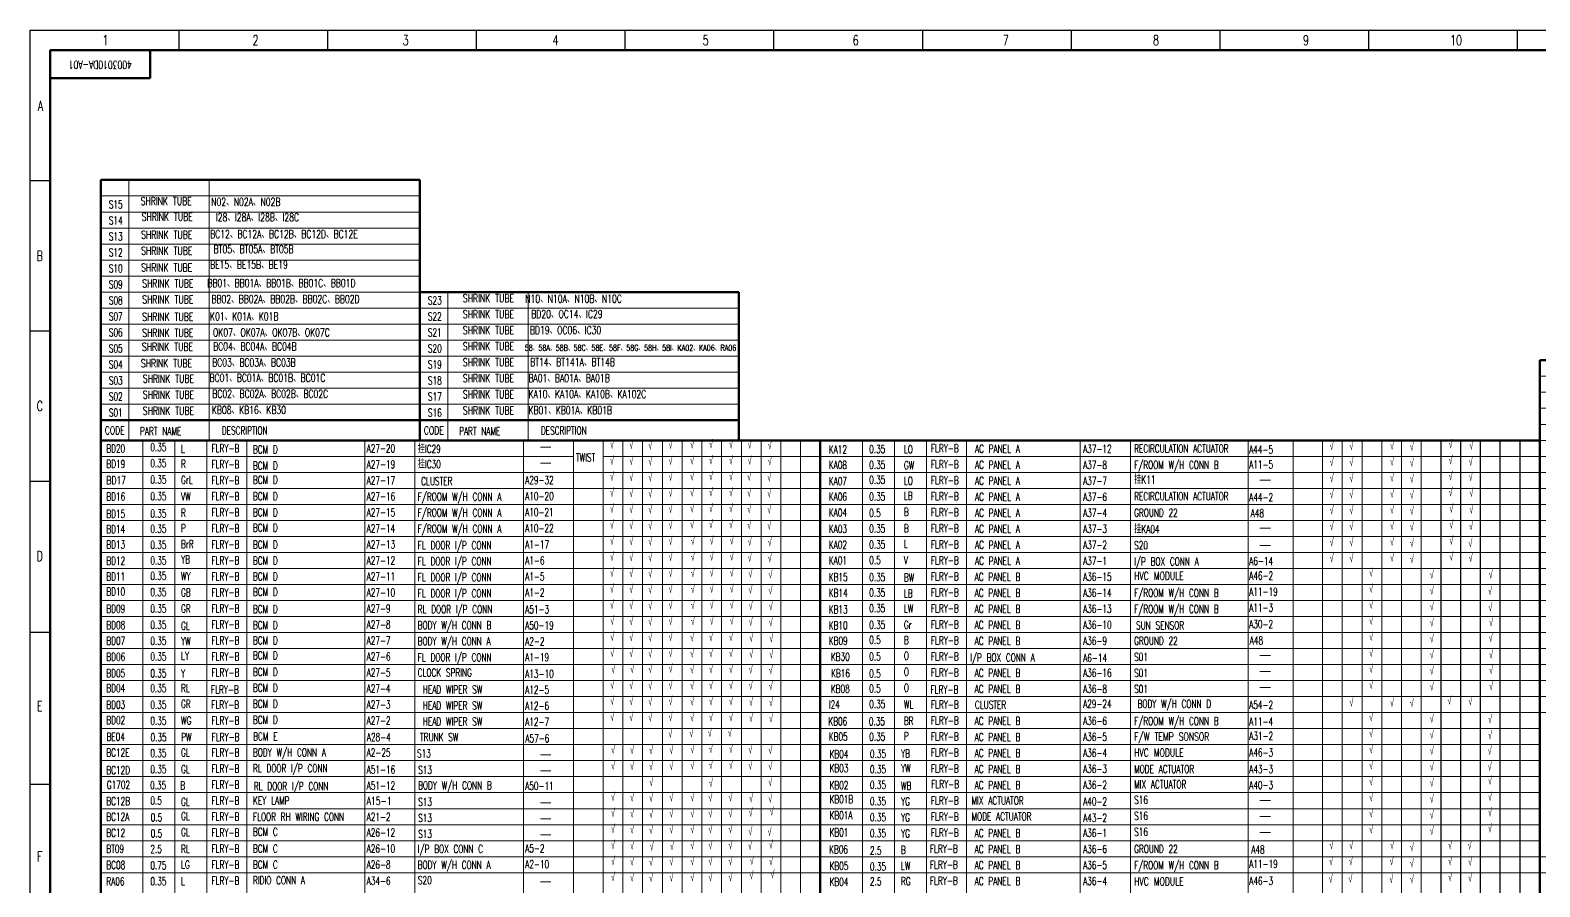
# Model space of a CAD drawing. Header units: millimetres. Extents: x 1376 to 3754, y -1445 to -604.
# Drawn here: x 1376 to 2130, y -1032 to -604 of the extents above; entities that cross this region are included whole.
import ezdxf
from ezdxf.enums import TextEntityAlignment as Align

# ---------------------------------------------------------------- set-up
doc = ezdxf.new("R2010")
doc.units = ezdxf.units.MM
doc.layers.add('0Filament', color=7, linetype='Continuous', lineweight=20)
doc.layers.add('2FRAME', color=2, linetype='Continuous', lineweight=70)
doc.layers.add('2FRAM', color=2, linetype='Continuous')
doc.styles.add('HZ', font='TXT', dxfattribs={"width": 0.7, "height": 4, "bigfont": 'HZTXT'})

msp = doc.modelspace()

# ---------------------------------------------------------------- linework, layer by layer
for p, q in [((1375.71, -1445.28), (1375.71, -604.28)), ((1375.71, -604.28), (2564.71, -604.28)), ((1450.02, -604.28), (1450.02, -614.28)), ((1524.33, -604.28), (1524.33, -614.28)), ((1598.64, -604.28), (1598.64, -614.28)), ((1672.96, -604.28), (1672.96, -614.28)), ((1747.27, -604.28), (1747.27, -614.28)), ((1821.58, -604.28), (1821.58, -614.28)), ((1895.89, -604.28), (1895.89, -614.28)), ((1970.21, -604.28), (1970.21, -614.28)), ((2044.52, -604.28), (2044.52, -614.28)), ((2118.83, -604.28), (2118.83, -614.28)), ((1385.73, -679.51), (1375.74, -679.51)), ((1385.7, -754.65), (1375.8, -754.65)), ((1385.7, -829.68), (1375.8, -829.68)), ((1385.7, -905.2), (1375.8, -905.2)), ((1385.7, -981.04), (1375.8, -981.04))]:
    msp.add_line(p, q)
at = {"layer": '0Filament'}
for p, q in [((1424.94, -679.1), (1424.94, -809.17)), ((1465.1, -679.1), (1465.1, -809.17)), ((1411.03, -687.1), (1570.49, -687.1)), ((1411.03, -695.1), (1570.49, -695.1)), ((1411.03, -703.1), (1570.49, -703.1)), ((1411.03, -711.1), (1570.49, -711.1)), ((1411.03, -719.1), (1570.49, -719.1)), ((1411.03, -727.1), (1570.49, -727.1)), ((1411.03, -735.1), (1570.49, -735.1)), ((1584.4, -735.1), (1584.4, -809.17)), ((1624.57, -735.1), (1624.57, -809.17)), ((1411.03, -743.1), (1570.49, -743.1)), ((1570.49, -743.1), (1729.95, -743.1)), ((1411.03, -751.1), (1570.49, -751.1)), ((1570.49, -751.1), (1729.95, -751.1)), ((1411.03, -759.1), (1570.49, -759.1)), ((1570.49, -759.1), (1729.95, -759.1)), ((1411.03, -767.1), (1570.49, -767.1)), ((1570.49, -767.1), (1729.95, -767.1)), ((1411.03, -775.1), (1570.49, -775.1)), ((1570.49, -775.1), (1729.95, -775.1)), ((1411.03, -783.1), (1570.49, -783.1)), ((1570.49, -783.1), (1729.95, -783.1)), ((2489.75, -777.17), (2130.18, -777.17)), ((1411.03, -791.1), (1570.49, -791.1)), ((1570.49, -791.1), (1729.95, -791.1)), ((2489.75, -785.17), (2130.18, -785.17)), ((2489.75, -793.17), (2130.18, -793.17)), ((2489.75, -801.17), (2130.18, -801.17)), ((1432.03, -809.17), (1432.03, -1435.17)), ((1448.03, -809.17), (1448.03, -1435.17)), ((1464.03, -1435.17), (1464.03, -809.17)), ((1484.01, -1435.17), (1484.01, -809.17)), ((1543, -1435.18), (1543, -809.17)), ((1568, -1435.18), (1568, -809.17)), ((1622.28, -1435.17), (1622.28, -809.17)), ((1630.74, -812.63), (1635.98, -812.63)), ((1647.28, -1435.17), (1647.28, -809.17)), ((1662.03, -1435.17), (1662.03, -809.17)), ((1671.9, -1435.17), (1671.9, -809.17)), ((1681.77, -1435.17), (1681.77, -809.17)), ((1691.64, -1435.17), (1691.64, -809.17)), ((1701.51, -1435.17), (1701.51, -809.17)), ((1711.38, -1435.17), (1711.38, -809.17)), ((1721.25, -1435.17), (1721.25, -809.17)), ((1731.12, -1435.17), (1731.12, -809.17)), ((1740.99, -1435.17), (1740.99, -809.17)), ((1750.86, -1435.17), (1750.86, -809.17)), ((1760.73, -1435.17), (1760.73, -809.17)), ((1791.6, -809.17), (1791.6, -1435.17)), ((1807.6, -809.17), (1807.6, -1435.17)), ((1823.6, -1435.17), (1823.6, -809.17)), ((1843.59, -1435.17), (1843.59, -809.17)), ((1900.54, -1435.18), (1900.54, -809.18)), ((1925.54, -1435.18), (1925.54, -809.18)), ((1984.38, -1435.18), (1984.38, -809.18)), ((2006.94, -1435.18), (2006.94, -809.18)), ((2021.6, -1435.17), (2021.6, -809.17)), ((2031.48, -1435.17), (2031.48, -809.17)), ((2041.35, -1435.17), (2041.35, -809.17)), ((2051.22, -1435.17), (2051.22, -809.17)), ((2061.09, -1435.17), (2061.09, -809.17)), ((2070.96, -1435.17), (2070.96, -809.17)), ((2100.57, -1435.17), (2100.57, -809.17)), ((2110.44, -1435.17), (2110.44, -809.17)), ((2120.31, -1435.17), (2120.31, -809.17)), ((2489.75, -809.17), (2130.18, -809.17)), ((1647.28, -817.17), (1411.03, -817.17)), ((1630.74, -820.63), (1635.98, -820.63)), ((1770.6, -817.17), (1662.03, -817.17)), ((2130.18, -817.17), (1770.6, -817.17)), ((2489.75, -817.17), (2130.18, -817.17)), ((1770.6, -825.17), (1411.03, -825.17)), ((2130.18, -825.17), (1770.6, -825.17)), ((1990.31, -829.07), (1995.56, -829.07)), ((2489.75, -825.17), (2130.18, -825.17)), ((1770.6, -833.17), (1411.03, -833.17)), ((2130.18, -833.17), (1770.6, -833.17)), ((2489.75, -833.17), (2130.18, -833.17)), ((1770.6, -841.17), (1411.03, -841.17)), ((2130.18, -841.17), (1770.6, -841.17)), ((2489.75, -841.17), (2130.18, -841.17)), ((1770.6, -849.17), (1411.03, -849.17)), ((2130.18, -849.17), (1770.6, -849.17)), ((2366.32, -849.17), (2130.18, -849.17)), ((1770.6, -857.17), (1411.03, -857.17)), ((2130.18, -857.17), (1770.6, -857.17)), ((1990.31, -853.07), (1995.56, -853.07)), ((2489.75, -857.17), (2130.18, -857.17)), ((1770.6, -865.17), (1411.03, -865.17)), ((2130.18, -865.17), (1770.6, -865.17)), ((1990.31, -861.68), (1995.56, -861.68)), ((2489.75, -865.17), (2130.18, -865.17)), ((1770.6, -873.17), (1411.03, -873.17)), ((2130.18, -873.17), (1770.6, -873.17)), ((2489.75, -873.17), (2130.18, -873.17)), ((1770.6, -881.17), (1411.03, -881.17)), ((2130.18, -881.17), (1770.6, -881.17)), ((2489.75, -881.17), (2130.18, -881.17)), ((1770.6, -889.17), (1411.03, -889.17)), ((2130.18, -889.17), (1770.6, -889.17)), ((2366.32, -889.17), (2130.18, -889.17)), ((1770.6, -897.17), (1411.03, -897.17)), ((2130.18, -897.17), (1770.6, -897.17)), ((2489.75, -897.17), (2130.18, -897.17)), ((1770.6, -905.17), (1411.03, -905.17)), ((2130.18, -905.17), (1770.6, -905.17)), ((2366.32, -905.17), (2130.18, -905.17)), ((1770.6, -913.17), (1411.03, -913.17)), ((2130.18, -913.17), (1770.6, -913.17)), ((1990.32, -916.63), (1995.56, -916.63)), ((2130.18, -913.17), (2489.75, -913.17)), ((1770.6, -921.17), (1411.03, -921.17)), ((2130.18, -921.17), (1770.6, -921.17)), ((1990.32, -924.63), (1995.56, -924.63)), ((2130.18, -921.17), (2366.32, -921.17)), ((1770.6, -929.17), (1411.03, -929.17)), ((2130.18, -929.17), (1770.6, -929.17)), ((1990.32, -932.63), (1995.56, -932.63)), ((2130.18, -929.17), (2489.75, -929.17)), ((1770.6, -937.17), (1411.03, -937.17)), ((2130.18, -937.17), (1770.6, -937.17)), ((2130.18, -937.17), (2366.32, -937.17)), ((1770.6, -945.17), (1411.03, -945.17)), ((2130.18, -945.17), (1770.6, -945.17)), ((2489.75, -945.17), (2130.18, -945.17)), ((1770.6, -953.17), (1411.03, -953.17)), ((2130.18, -953.17), (1770.6, -953.17)), ((1770.6, -961.17), (1411.03, -961.17)), ((2130.18, -961.17), (1770.6, -961.17)), ((1770.6, -969.17), (1411.03, -969.17)), ((1630.74, -966.23), (1635.98, -966.23)), ((2130.18, -969.17), (1770.6, -969.17)), ((1770.6, -977.17), (1411.03, -977.17)), ((1630.74, -974.23), (1635.98, -974.23)), ((2130.18, -977.17), (1770.6, -977.17)), ((1770.6, -985.17), (1411.03, -985.17)), ((2130.18, -985.17), (1770.6, -985.17)), ((1770.6, -993.17), (1411.03, -993.17)), ((1630.74, -990.23), (1635.98, -990.23)), ((2130.18, -993.17), (1770.6, -993.17)), ((1990.31, -989.07), (1995.56, -989.07)), ((1770.6, -1001.17), (1411.03, -1001.17)), ((1630.74, -998.23), (1635.98, -998.23)), ((2130.18, -1001.17), (1770.6, -1001.17)), ((1990.31, -997.07), (1995.56, -997.07)), ((1770.6, -1009.17), (1411.03, -1009.17)), ((1630.74, -1006.23), (1635.98, -1006.23)), ((2130.18, -1009.17), (1770.6, -1009.17)), ((1990.31, -1005.07), (1995.56, -1005.07)), ((1770.6, -1017.17), (1411.03, -1017.17)), ((2130.18, -1017.17), (1770.6, -1017.17)), ((2489.75, -1017.17), (2130.18, -1017.17)), ((1770.6, -1025.17), (1411.03, -1025.17)), ((2130.18, -1025.17), (1770.6, -1025.17)), ((2489.75, -1025.17), (2130.18, -1025.17)), ((1630.74, -1029.79), (1635.98, -1029.79))]:
    msp.add_line(p, q, dxfattribs=at)
at = {"layer": '0Filament', "lineweight": -2}
for p, q in [((2080.83, -1435.28), (2080.83, -809.17)), ((2090.7, -1435.28), (2090.7, -809.17)), ((2100.57, -1435.28), (2100.57, -809.17)), ((2110.44, -1435.28), (2110.44, -809.17)), ((2120.31, -1435.28), (2120.31, -809.17))]:
    msp.add_line(p, q, dxfattribs=at)
at = {"layer": '2FRAM', "color": 2, "linetype": 'ByBlock', "lineweight": 50}
for p, q in [((1385.71, -1435.28), (1385.71, -614.28)), ((1385.71, -614.28), (3743.71, -614.28)), ((1435.71, -628.28), (1435.71, -614.28)), ((1385.71, -628.28), (1435.71, -628.28))]:
    msp.add_line(p, q, dxfattribs=at)
at = {"layer": '2FRAME'}
for p, q in [((1411.03, -1435.17), (1411.03, -679.1)), ((1411.03, -679.1), (1570.49, -679.1)), ((1570.49, -679.1), (1570.49, -809.17)), ((1570.49, -735.1), (1729.95, -735.1)), ((1729.95, -735.1), (1729.95, -809.17)), ((2489.75, -769.17), (2130.18, -769.17)), ((2130.18, -1435.17), (2130.18, -769.17)), ((1411.03, -799.16), (1570.49, -799.16)), ((1570.49, -799.16), (1729.95, -799.16)), ((1770.6, -809.17), (1411.03, -809.17)), ((2130.18, -809.17), (1770.6, -809.17)), ((1770.6, -1435.17), (1770.6, -809.17))]:
    msp.add_line(p, q, dxfattribs=at)

# ---------------------------------------------------------------- texts
at = {"char_height": 5, "width": 50, "attachment_point": 5, "style": 'HZ'}
for s, insert in [('1', (1413.32, -609.28)), ('2', (1488.32, -609.28)), ('3', (1563.32, -609.28)), ('4', (1638.32, -609.28)), ('5', (1713.32, -609.28)), ('6', (1788.32, -609.28)), ('7', (1863.32, -609.28)), ('8', (1938.32, -609.28)), ('9', (2013.32, -609.28)), ('10', (2088.32, -609.28)), ('A', (1380.86, -642.08)), ('B', (1380.48, -716.99)), ('C', (1380.48, -791.99)), ('D', (1380.48, -866.99)), ('E', (1380.48, -941.99)), ('F', (1380.48, -1016.99))]:
    msp.add_mtext(s, dxfattribs=dict(at, insert=insert))
at = {"layer": '0Filament', "style": 'HZ'}
for s, width, p in [('S15', 0.67, (1415.02, -693.3)), ('S14', 0.67, (1415.02, -701.3)), ('S13', 0.67, (1415.02, -709.3)), ('S12', 0.67, (1415.02, -717.3)), ('S10', 0.67, (1415.02, -725.26)), ('S09', 0.67, (1415.02, -733.26)), ('S08', 0.67, (1415.02, -741.26)), ('S23', 0.67, (1574.49, -741.26)), ('S07', 0.67, (1415.02, -749.26)), ('S22', 0.67, (1574.49, -749.26)), ('S06', 0.67, (1415.02, -757.26)), ('S21', 0.67, (1574.49, -757.26)), ('S05', 0.67, (1415.02, -765.26)), ('S20', 0.67, (1574.49, -765.26)), ('S04', 0.67, (1415.02, -773.26)), ('S19', 0.67, (1574.49, -773.26)), ('S03', 0.67, (1415.02, -781.26)), ('S18', 0.67, (1574.49, -781.26)), ('S02', 0.67, (1415.02, -789.26)), ('S17', 0.67, (1574.49, -789.26)), ('S01', 0.67, (1415.02, -797.32)), ('S16', 0.67, (1574.49, -797.32)), ('CODE', 0.7, (1413.01, -806.18)), ('DESCRIPTION', 0.67, (1471.49, -806.28)), ('CODE', 0.7, (1572.47, -806.18)), ('DESCRIPTION', 0.67, (1630.95, -806.28)), ('FLRY-B', 0.67, (1466.3, -815.12)), ('A27-20', 0.67, (1543.87, -815.16)), ('KA12', 0.67, (1774.84, -815.71)), ('0.35', 0.67, (1795.04, -815.51)), ('LO', 0.67, (1812.37, -815.65)), ('FLRY-B', 0.67, (1825.87, -815.12)), ('A37-12', 0.67, (1901.93, -815.42)), ('RECIRCULATION ACTUATOR', 0.67, (1927.44, -815.27)), ('A44-5', 0.67, (1984.92, -815.79)), ('FLRY-B', 0.67, (1466.3, -823.12)), ('A27-19', 0.67, (1543.87, -823.16)), ('KA08', 0.67, (1774.84, -823.47)), ('FLRY-B', 0.67, (1825.87, -823.12)), ('A37-8', 0.67, (1901.93, -823.42)), ('F/ROOM W/H CONN B', 0.67, (1927.44, -823.42)), ('A11-5', 0.67, (1984.92, -823.23)), ('GrL', 0.67, (1451.09, -830.96)), ('FLRY-B', 0.67, (1466.3, -831.12)), ('A27-17', 0.67, (1543.87, -831.16)), ('A29-32', 0.67, (1623.1, -831.02)), ('FLRY-B', 0.67, (1825.87, -831.12)), ('A37-7', 0.67, (1901.93, -831.42)), ('BD16', 0.67, (1413.77, -839.25)), ('0.35', 0.67, (1435.75, -839.08)), ('FLRY-B', 0.67, (1466.3, -839.12)), ('A27-16', 0.67, (1543.87, -839.16)), ('F/ROOM W/H CONN A', 0.67, (1569.38, -839.31)), ('A10-20', 0.67, (1623.1, -839.02)), ('KA06', 0.67, (1774.84, -839.29)), ('0.35', 0.67, (1795.04, -839.25)), ('LB', 0.67, (1812.37, -838.84)), ('FLRY-B', 0.67, (1825.87, -839.12)), ('A37-6', 0.67, (1901.93, -839.42)), ('RECIRCULATION ACTUATOR', 0.67, (1927.44, -839.09)), ('A44-2', 0.67, (1984.95, -839.59)), ('BD15', 0.67, (1413.77, -847.89)), ('0.35', 0.67, (1435.75, -847.73)), ('FLRY-B', 0.67, (1466.3, -847.12)), ('A27-15', 0.67, (1543.87, -847.16)), ('F/ROOM W/H CONN A', 0.67, (1569.38, -847.31)), ('A10-21', 0.67, (1623.1, -847.02)), ('KA04', 0.67, (1774.84, -847.29)), ('FLRY-B', 0.67, (1825.87, -847.12)), ('A37-4', 0.67, (1901.93, -847.42)), ('A48', 0.67, (1985.67, -847.54)), ('BD14', 0.67, (1413.77, -855.55)), ('0.35', 0.67, (1435.75, -855.38)), ('FLRY-B', 0.67, (1466.3, -855.12)), ('A27-14', 0.67, (1543.87, -855.16)), ('F/ROOM W/H CONN A', 0.67, (1569.38, -855.31)), ('A10-22', 0.67, (1623.1, -855.02)), ('KA03', 0.67, (1774.84, -855.39)), ('FLRY-B', 0.67, (1825.87, -855.12)), ('A37-3', 0.67, (1901.93, -855.42)), ('挂KA04', 0.67, (1927.44, -855.55)), ('BD13', 0.67, (1413.77, -863.23)), ('0.35', 0.67, (1435.75, -863.38)), ('FLRY-B', 0.67, (1466.3, -863.12)), ('A27-13', 0.67, (1543.87, -863.16)), ('A1-17', 0.67, (1623.1, -863.18)), ('KA02', 0.67, (1774.84, -863.34)), ('FLRY-B', 0.67, (1825.87, -863.12)), ('A37-2', 0.67, (1901.93, -863.42)), ('S20', 0.67, (1927.44, -863.58)), ('BD12', 0.67, (1413.77, -871.32)), ('0.35', 0.67, (1435.75, -871.19)), ('FLRY-B', 0.67, (1466.3, -871.12)), ('A27-12', 0.67, (1543.87, -871.16)), ('A1-6', 0.67, (1623.1, -871.18)), ('KA01', 0.67, (1774.84, -871.17)), ('FLRY-B', 0.67, (1825.87, -871.12)), ('A37-1', 0.67, (1901.93, -871.42)), ('A6-14', 0.67, (1984.95, -871.46)), ('0.35', 0.67, (1435.75, -878.9)), ('FLRY-B', 0.67, (1466.3, -879.12)), ('A27-11', 0.67, (1543.87, -879.16)), ('A1-5', 0.67, (1623.1, -879.18)), ('FLRY-B', 0.67, (1825.87, -879.12)), ('A46-2', 0.67, (1984.95, -878.77)), ('BD11', 0.67, (1413.77, -879.19)), ('KB15', 0.67, (1774.84, -879.48)), ('A36-15', 0.67, (1901.93, -879.32)), ('F/ROOM W/H CONN B', 0.67, (1927.44, -887.42)), ('BD10', 0.67, (1413.77, -886.74)), ('0.35', 0.67, (1435.75, -887)), ('FLRY-B', 0.67, (1466.3, -887.12)), ('A27-10', 0.67, (1543.87, -887.16)), ('A1-2', 0.67, (1623.1, -887.18)), ('KB14', 0.67, (1774.84, -887.42)), ('FLRY-B', 0.67, (1825.87, -887.12)), ('A36-14', 0.67, (1901.93, -887.32)), ('A11-19', 0.67, (1984.95, -886.77)), ('BD09', 0.67, (1413.77, -895.3)), ('FLRY-B', 0.67, (1466.3, -895.12)), ('A27-9', 0.67, (1543.87, -895.16)), ('A51-3', 0.67, (1623.1, -895.59)), ('KB13', 0.67, (1774.84, -895.61)), ('FLRY-B', 0.67, (1825.87, -895.12)), ('A36-13', 0.67, (1901.93, -895.32)), ('F/ROOM W/H CONN B', 0.67, (1927.44, -895.42)), ('A11-3', 0.67, (1984.95, -894.77)), ('BD08', 0.67, (1413.77, -903.46)), ('FLRY-B', 0.67, (1466.3, -903.12)), ('A27-8', 0.67, (1543.87, -903.16)), ('BODY W/H CONN B', 0.67, (1569.38, -903.52)), ('A50-19', 0.67, (1623.1, -903.59)), ('KB10', 0.67, (1774.84, -903.59)), ('FLRY-B', 0.67, (1825.87, -903.12)), ('A36-10', 0.67, (1901.93, -903.32)), ('A30-2', 0.67, (1984.95, -902.97)), ('BD07', 0.67, (1413.77, -911.26)), ('FLRY-B', 0.67, (1466.3, -911.12)), ('A27-7', 0.67, (1543.87, -911.16)), ('BODY W/H CONN A', 0.67, (1569.38, -911.52)), ('A2-2', 0.67, (1623.1, -911.59)), ('KB09', 0.67, (1774.84, -911.29)), ('FLRY-B', 0.67, (1825.87, -911.12)), ('A36-9', 0.67, (1901.93, -911.32)), ('A48', 0.67, (1985.21, -911.13)), ('BD06', 0.67, (1413.77, -919.31)), ('0.35', 0.67, (1435.75, -919.14)), ('FLRY-B', 0.67, (1466.3, -919.12)), ('A27-6', 0.67, (1543.87, -919.16)), ('A1-19', 0.67, (1623.1, -919.52)), ('KB30', 0.67, (1775.89, -919.25)), ('0.5', 0.67, (1795.04, -919.11)), ('O', 0.67, (1812.37, -918.76)), ('FLRY-B', 0.67, (1825.87, -919.12)), ('A6-14', 0.67, (1901.93, -919.88)), ('S01', 0.67, (1927.43, -919.37)), ('BD05', 0.67, (1413.77, -927.5)), ('0.35', 0.67, (1435.75, -927.56)), ('Y', 0.67, (1451.09, -927.58)), ('FLRY-B', 0.67, (1466.3, -927.12)), ('A27-5', 0.67, (1543.87, -927.16)), ('A13-10', 0.67, (1623.1, -927.78)), ('KB16', 0.67, (1775.98, -927.52)), ('0.5', 0.67, (1795.04, -927.68)), ('O', 0.67, (1812.38, -926.84)), ('FLRY-B', 0.67, (1825.87, -927.12)), ('A36-16', 0.67, (1901.93, -927.32)), ('S01', 0.67, (1927.43, -927.37)), ('BD04', 0.67, (1413.77, -934.97)), ('0.35', 0.67, (1435.75, -934.97)), ('RL', 0.67, (1451.09, -934.97)), ('FLRY-B', 0.67, (1466.06, -935.66)), ('A27-4', 0.67, (1543.87, -935.16)), ('A12-5', 0.67, (1623.1, -935.78)), ('KB08', 0.67, (1775.89, -935.25)), ('0.5', 0.67, (1795.04, -935.11)), ('O', 0.67, (1812.37, -934.76)), ('FLRY-B', 0.67, (1825.64, -935.66)), ('A36-8', 0.67, (1901.93, -935.32)), ('S01', 0.67, (1927.43, -935.37)), ('BD03', 0.67, (1413.77, -943.23)), ('0.35', 0.67, (1435.75, -943.29)), ('GR', 0.67, (1451.09, -942.84)), ('FLRY-B', 0.67, (1466.21, -943.21)), ('A27-3', 0.67, (1543.87, -943.16)), ('A12-6', 0.67, (1623.1, -943.78)), ('FLRY-B', 0.67, (1825.87, -943.12)), ('A29-24', 0.67, (1901.93, -942.82)), ('A54-2', 0.67, (1984.95, -943.3)), ('BD02', 0.67, (1413.77, -950.96)), ('0.35', 0.67, (1435.75, -951.25)), ('WG', 0.67, (1451.09, -951.12)), ('FLRY-B', 0.67, (1466.3, -951.12)), ('A27-2', 0.67, (1543.87, -951.16)), ('A12-7', 0.67, (1623.1, -951.78)), ('KB06', 0.67, (1774.62, -951.54)), ('FLRY-B', 0.67, (1825.87, -951.12)), ('A36-6', 0.67, (1901.93, -951.32)), ('F/ROOM W/H CONN B', 0.67, (1927.44, -951.42)), ('A11-4', 0.67, (1984.95, -951.64)), ('BE04', 0.67, (1413.86, -959.22)), ('0.35', 0.67, (1435.85, -959.52)), ('PW', 0.67, (1451.18, -959.39)), ('FLRY-B', 0.67, (1466.39, -959.38)), ('A28-4', 0.67, (1543.96, -959.42)), ('A57-6', 0.67, (1623.19, -960.04)), ('KB05', 0.67, (1774.84, -959.19)), ('FLRY-B', 0.67, (1825.87, -959.12)), ('A36-5', 0.67, (1901.93, -959.32)), ('A31-2', 0.67, (1984.95, -958.86)), ('FLRY-B', 0.67, (1466.3, -967.12)), ('BODY W/H CONN A', 0.67, (1487.05, -967.09)), ('A2-25', 0.67, (1543.87, -967.16)), ('S13', 0.67, (1569.06, -967.58)), ('FLRY-B', 0.67, (1825.87, -967.12)), ('A36-4', 0.67, (1901.93, -967.32)), ('A46-3', 0.67, (1984.95, -967.12)), ('FLRY-B', 0.67, (1466.3, -975.12)), ('A51-16', 0.67, (1543.87, -975.64)), ('S13', 0.67, (1569.62, -975.81)), ('FLRY-B', 0.67, (1825.87, -975.12)), ('A36-3', 0.67, (1901.93, -975.32)), ('MODE ACTUATOR', 0.67, (1927.44, -975.37)), ('A43-3', 0.67, (1984.95, -975.38)), ('G1702', 0.67, (1414, -983.25)), ('0.35', 0.67, (1435.63, -983.47)), ('B', 0.67, (1450.69, -983.57)), ('FLRY-B', 0.67, (1466.3, -983.12)), ('A51-12', 0.67, (1543.87, -983.64)), ('BODY W/H CONN B', 0.67, (1569.58, -983.53)), ('A50-11', 0.67, (1623.1, -983.78)), ('FLRY-B', 0.67, (1826.04, -982.94)), ('A36-2', 0.67, (1901.93, -983.32)), ('MIX ACTUATOR ', 0.67, (1927.44, -983.01)), ('A40-3', 0.67, (1984.95, -983.36)), ('BC12B', 0.67, (1413.77, -991.43)), ('FLRY-B', 0.67, (1466.3, -991.12)), ('KEY LAMP', 0.67, (1487.05, -991.15)), ('S13', 0.67, (1569.62, -991.81)), ('KB01B', 0.67, (1775.21, -990.49)), ('0.35', 0.67, (1795.41, -991.46)), ('YG', 0.67, (1810.91, -991.55)), ('FLRY-B', 0.67, (1825.87, -991.12)), ('MIX ACTUATOR ', 0.67, (1846.17, -991.14)), ('A40-2', 0.67, (1901.93, -991.57)), ('S16', 0.67, (1927.44, -990.75)), ('BC12A', 0.67, (1413.77, -999.21)), ('0.5', 0.67, (1435.93, -999.5)), ('GL', 0.67, (1451.09, -998.89)), ('FLRY-B', 0.67, (1466.3, -999.12)), ('FLOOR RH WIRING CONN', 0.67, (1487.05, -999.24)), ('A21-2', 0.67, (1543.87, -999.29)), ('S13', 0.67, (1569.62, -999.81)), ('KB01A', 0.67, (1775.21, -998.49)), ('0.35', 0.67, (1795.41, -999.46)), ('YG', 0.67, (1810.91, -999.55)), ('FLRY-B', 0.67, (1825.87, -999.12)), ('MODE ACTUATOR', 0.67, (1846.17, -999.08)), ('A43-2', 0.67, (1901.93, -999.77)), ('S16', 0.67, (1927.44, -998.75)), ('BC12', 0.67, (1413.77, -1007.21)), ('GL', 0.67, (1451.09, -1006.89)), ('FLRY-B', 0.67, (1466.3, -1007.12)), ('A26-12', 0.67, (1543.87, -1007.12)), ('KB01', 0.67, (1775.21, -1006.99)), ('FLRY-B', 0.67, (1825.87, -1007.12)), ('A36-1', 0.67, (1901.93, -1007.32)), ('S16', 0.67, (1927.44, -1006.75)), ('0.5', 0.67, (1435.93, -1007.5)), ('S13', 0.67, (1569.62, -1007.81)), ('A5-2', 0.67, (1623.1, -1014.99)), ('0.35', 0.67, (1795.41, -1007.46)), ('YG', 0.67, (1810.91, -1007.55)), ('BT09', 0.67, (1413.77, -1015.21)), ('FLRY-B', 0.67, (1466.3, -1015.12)), ('A26-10', 0.67, (1543.87, -1015.12)), ('BODY W/H CONN A', 0.67, (1569.38, -1023.26)), ('KB06', 0.67, (1774.99, -1015.54)), ('2.5', 0.67, (1795.41, -1016.08)), ('B', 0.67, (1810.91, -1015.8)), ('FLRY-B', 0.67, (1825.38, -1015.17)), ('A36-6', 0.67, (1901.93, -1015.32)), ('A48', 0.67, (1985.99, -1015.55)), ('BC08', 0.67, (1413.77, -1023.31)), ('FLRY-B', 0.67, (1466.3, -1023.12)), ('A26-8', 0.67, (1543.87, -1023.12)), ('A2-10', 0.67, (1623.1, -1022.93)), ('KB05', 0.67, (1775.21, -1023.8)), ('0.35', 0.67, (1795.41, -1024.08)), ('LW', 0.67, (1810.91, -1023.8)), ('FLRY-B', 0.67, (1825.38, -1023.17)), ('A36-5', 0.67, (1901.93, -1023.32)), ('F/ROOM W/H CONN B', 0.67, (1927.44, -1023.42)), ('A11-19', 0.67, (1984.95, -1022.77)), ('RA06', 0.67, (1413.77, -1031.48)), ('0.35', 0.67, (1435.75, -1031.46)), ('L', 0.67, (1451.09, -1031.39)), ('FLRY-B', 0.67, (1466.3, -1031.12)), ('RIDIO CONN A', 0.67, (1487.05, -1030.96)), ('A34-6', 0.67, (1543.87, -1031.21)), ('S20', 0.67, (1569.49, -1030.94)), ('KB04', 0.67, (1775.21, -1031.73)), ('2.5', 0.67, (1795.41, -1031.48)), ('RG', 0.67, (1810.91, -1031.41)), ('FLRY-B', 0.67, (1825.38, -1031.17)), ('A36-4', 0.67, (1901.93, -1031.32)), ('A46-3', 0.67, (1984.95, -1031.3))]:
    msp.add_text(s, height=4, dxfattribs=dict(at, width=width)).set_placement(p)
for s, height, width, p in [('SHRINK TUBE', 4, 0.7, (1443.67, -692.81)), ('N02、N02A、N02B', 4, 0.7, (1483.49, -693.22)), ('SHRINK TUBE', 4, 0.7, (1444.18, -700.69)), ('I28、I28A、I28B、I28C', 4, 0.7, (1489.27, -700.92)), ('SHRINK TUBE', 4, 0.7, (1443.97, -709.66)), ('BC12、BC12A、BC12B、BC12D、BC12E', 4, 0.7, (1502.56, -709.31)), ('SHRINK TUBE', 4, 0.7, (1443.97, -717.66)), ('BT05、BT05A、BT05B', 4, 0.7, (1487.36, -716.83)), ('SHRINK TUBE', 4, 0.7, (1443.94, -726.08)), ('BE15、BE15B、BE19', 4, 0.7, (1485.04, -724.56)), ('SHRINK TUBE', 4, 0.7, (1444.48, -733.99)), ('BB01、BB01A、BB01B、BB01C、BB01D', 4, 0.7, (1501.27, -733.8)), ('SHRINK TUBE', 4, 0.7, (1444.48, -741.99)), ('BB02、BB02A、BB02B、BB02C、BB02D', 4, 0.7, (1503.31, -741.8)), ('SHRINK TUBE', 4, 0.7, (1604.74, -741.38)), ('N10、N10A、N10B、N10C', 4, 0.7, (1647.27, -741.61)), ('SHRINK TUBE', 4, 0.7, (1444.48, -750.66)), ('K01、K01A、K01B', 4, 0.7, (1482.67, -750.47)), ('SHRINK TUBE', 4, 0.7, (1604.74, -749.38)), ('BD20、OC14、IC29', 4, 0.7, (1643.96, -749.27)), ('SHRINK TUBE', 4, 0.7, (1444.48, -758.66)), ('OK07、OK07A、OK07B、OK07C', 4, 0.7, (1496.24, -758.47)), ('SHRINK TUBE', 4, 0.7, (1604.74, -757.38)), ('BD19、OC06、IC30', 4, 0.7, (1643.29, -757.3)), ('SHRINK TUBE', 4, 0.7, (1444.32, -765.66)), ('BC04、BC04A、BC04B', 4, 0.7, (1488.03, -765.47)), ('SHRINK TUBE', 4, 0.7, (1604.74, -765.38)), ('58、58A、58B、58C、58E、58F、58G、58H、58I、KA02、KA06、RA06', 3, 0.7, (1675.72, -765.32)), ('SHRINK TUBE', 4, 0.7, (1443.82, -773.89)), ('BC03、BC03A、BC03B', 4, 0.7, (1487.53, -773.47)), ('SHRINK TUBE', 4, 0.7, (1604.74, -773.38)), ('BT14、BT141A、BT14B', 4, 0.7, (1646.77, -773.25)), ('SHRINK TUBE', 4, 0.7, (1444.81, -781.56)), ('BC01、BC01A、BC01B、BC01C', 4, 0.7, (1494.28, -781.14)), ('SHRINK TUBE', 4, 0.7, (1604.74, -781.38)), ('BA01、BA01A、BA01B', 4, 0.7, (1645.03, -781.25)), ('SHRINK TUBE', 4, 0.7, (1444.81, -789.56)), ('BC02、BC02A、BC02B、BC02C', 4, 0.7, (1495.68, -789.14)), ('SHRINK TUBE', 4, 0.7, (1604.74, -789.38)), ('KA10、KA10A、KA10B、KA102C', 4, 0.7, (1654.18, -789.25)), ('KB08、KB16、KB30', 4, 0.7, (1485.03, -797.2)), ('KB01、KB01A、KB01B', 4, 0.7, (1645.61, -797.32)), ('SHRINK TUBE', 4, 0.7, (1444.81, -797.62)), ('SHRINK TUBE', 4, 0.7, (1604.74, -797.45)), ('√', 4, 0.67, (2026.17, -815.22)), ('√', 4, 0.67, (2036.04, -815.22)), ('√', 4, 0.67, (2056.35, -814.99)), ('√', 4, 0.67, (2026.17, -823.22)), ('√', 4, 0.67, (2036.04, -823.22)), ('√', 4, 0.67, (2056.35, -822.99)), ('√', 4, 0.67, (2026.17, -831.22)), ('√', 4, 0.67, (2036.04, -831.22)), ('√', 4, 0.67, (2056.35, -830.99)), ('√', 4, 0.67, (2026.17, -839.22)), ('√', 4, 0.67, (2036.04, -839.22)), ('√', 4, 0.67, (2056.35, -838.99)), ('√', 4, 0.67, (2026.17, -847.22)), ('√', 4, 0.67, (2036.04, -847.22)), ('√', 4, 0.67, (2056.35, -846.99)), ('√', 4, 0.67, (2026.17, -855.22)), ('√', 4, 0.67, (2036.04, -855.22)), ('√', 4, 0.67, (2056.35, -854.99)), ('√', 4, 0.67, (2026.17, -863.22)), ('√', 4, 0.67, (2036.04, -863.22)), ('√', 4, 0.67, (2056.35, -862.99)), ('√', 4, 0.67, (2026.17, -871.22)), ('√', 4, 0.67, (2036.04, -871.22)), ('√', 4, 0.67, (2056.35, -870.99)), ('√', 4, 0.67, (2045.91, -878.48)), ('√', 4, 0.67, (2045.91, -886.48)), ('√', 4, 0.67, (2045.91, -894.48)), ('√', 4, 0.67, (2045.91, -902.48)), ('√', 4, 0.67, (2045.91, -910.48)), ('√', 4, 0.67, (2045.91, -918.48)), ('√', 4, 0.67, (2045.91, -926.48)), ('√', 4, 0.67, (2045.91, -934.48)), ('√', 4, 0.67, (2036.04, -943.32)), ('√', 4, 0.67, (2056.3, -943.39)), ('√', 4, 0.67, (2045.91, -950.7)), ('√', 4, 0.67, (2045.91, -958.7)), ('√', 4, 0.67, (2045.91, -966.7)), ('√', 4, 0.67, (2045.91, -974.7)), ('√', 4, 0.67, (2045.91, -982.7)), ('√', 4, 0.67, (2045.91, -990.7)), ('√', 4, 0.67, (2045.91, -998.7)), ('√', 4, 0.67, (2045.91, -1006.7)), ('√', 4, 0.67, (1686.33, -1015.23)), ('√', 4, 0.67, (1696.49, -1015.01)), ('√', 4, 0.67, (2026.08, -1014.57)), ('√', 4, 0.67, (2035.95, -1014.57)), ('√', 4, 0.67, (2056.35, -1014.61)), ('√', 4, 0.67, (2025.88, -1022.57)), ('√', 4, 0.67, (2035.75, -1022.57)), ('√', 4, 0.67, (2056.15, -1022.61)), ('√', 4, 0.67, (2025.68, -1031.37)), ('√', 4, 0.67, (2035.55, -1031.37)), ('√', 4, 0.67, (2055.95, -1031.41))]:
    msp.add_text(s, height=height, dxfattribs=dict(at, width=width)).set_placement(p, align=Align.BOTTOM_CENTER)
at = {"layer": '0Filament', "style": 'HZ', "width": 0.67}
for s, p in [('PART NAME', (1430.61, -804.53)), ('PART NAME', (1590.07, -804.53)), ('BD20', (1413.77, -813.27)), ('0.35', (1435.75, -812.57)), ('L', (1451.09, -813.38)), ('挂IC29', (1569.38, -813.48)), ('BD19', (1413.79, -820.97)), ('0.35', (1435.75, -820.57)), ('R', (1451.09, -820.97)), ('挂IC30', (1569.38, -821.1)), ('TWIST', (1648.44, -817.74)), ('0.35', (1795.04, -821.39)), ('GW', (1812.37, -821.63)), ('0.35', (1435.75, -828.77)), ('BCM D', (1487.05, -828.91)), ('KA07', (1774.84, -829.54)), ('0.35', (1795.04, -828.88)), ('LO', (1812.37, -829.36)), ('挂K11', (1927.44, -828.81)), ('VW', (1451.09, -837.28)), ('R', (1451.09, -845.34)), ('0.5', (1795.04, -845.44)), ('B', (1812.37, -844.94)), ('P', (1451.09, -853)), ('0.35', (1795.04, -853.22)), ('B', (1812.37, -853.1)), ('BrR', (1451.09, -861.03)), ('0.35', (1795.04, -861.21)), ('L', (1812.37, -860.84)), ('YB', (1451.09, -868.67)), ('0.5', (1795.04, -869.01)), ('V', (1812.37, -869.07)), ('WY', (1451.09, -877.08)), ('0.35', (1795.04, -877.54)), ('BW', (1812.37, -877.65)), ('GB', (1451.09, -885.16)), ('0.35', (1795.04, -885.25)), ('LB', (1812.37, -885.6)), ('0.35', (1435.75, -893.2)), ('GR', (1451.09, -893.23)), ('0.35', (1795.04, -893.07)), ('LW', (1812.37, -893.15)), ('0.35', (1435.75, -901.36)), ('GL', (1451.09, -901.8)), ('0.35', (1795.04, -901.36)), ('Gr', (1812.37, -901.35)), ('0.35', (1435.75, -909.37)), ('YW', (1451.09, -909.41)), ('0.5', (1795.04, -908.9)), ('B', (1812.37, -908.97)), ('LY', (1451.09, -916.75)), ('BCM D', (1487.05, -924.88)), ('BCM D', (1487.05, -932.79)), ('BCM D', (1487.05, -940.79)), ('I24', (1774.84, -941.18)), ('0.35', (1795.04, -940.92)), ('WL', (1812.37, -941.11)), ('BCM D', (1487.05, -948.79)), ('BR', (1812.37, -949.27)), ('BCM E', (1487.15, -957.06)), ('0.35', (1795.04, -957.21)), ('P', (1812.37, -956.91)), ('BC12E', (1413.77, -965.14)), ('0.35', (1435.75, -965.39)), ('GL', (1451.09, -965.09)), ('KB04', (1775.21, -965.88)), ('0.35', (1795.41, -965.79)), ('YB', (1810.91, -965.64)), ('BC12D', (1413.77, -973.94)), ('0.35', (1435.75, -973.45)), ('GL', (1451.09, -973.49)), ('KB03', (1775.21, -972.93)), ('0.35', (1795.41, -973.51)), ('YW', (1810.91, -973)), ('KB02', (1775.21, -981.45)), ('0.35', (1795.41, -981.28)), ('WB', (1810.91, -981.69)), ('0.5', (1435.75, -989.14)), ('GL', (1451.09, -989.72)), ('2.5', (1435.75, -1013.33)), ('RL', (1451.09, -1013.31)), ('0.75', (1435.75, -1021.48)), ('LG', (1451.09, -1021.14))]:
    msp.add_text(s, height=4, dxfattribs=at).set_placement(p, align=Align.MIDDLE_LEFT)
for s, p in [('BCM D', (1487.05, -811.69)), ('BCM D', (1487.05, -819.81)), ('BCM D', (1487.05, -835.09)), ('BCM D', (1487.05, -843.15)), ('GROUND 22', (1927.44, -843.31)), ('BCM D', (1487.05, -850.81)), ('BCM D', (1487.05, -859.27)), ('FL DOOR I/P CONN', (1569.38, -859.58)), ('BCM D', (1487.05, -867.25)), ('FL DOOR I/P CONN', (1569.38, -867.58)), ('I/P BOX CONN A', (1927.44, -867.69)), ('BCM D', (1487.05, -875.14)), ('FL DOOR I/P CONN', (1569.38, -875.58)), ('BCM D', (1487.05, -882.91)), ('FL DOOR I/P CONN', (1569.38, -883.58)), ('BCM D', (1487.05, -891.44)), ('RL DOOR I/P CONN', (1569.38, -891.58)), ('BCM D', (1487.05, -899.46)), ('BCM D', (1487.05, -907.08)), ('GROUND 22', (1927.44, -907.31)), ('BCM D', (1487.05, -914.57)), ('FL DOOR I/P CONN', (1569.38, -915.58)), ('I/P BOX CONN A', (1845.48, -915.69)), ('CLOCK SPRING', (1569.38, -923.22)), ('RL DOOR I/P CONN', (1487.05, -971)), ('RL DOOR I/P CONN', (1487.49, -979.96)), ('BCM C', (1487.05, -1002.74)), ('I/P BOX CONN C', (1569.38, -1011.27)), ('BCM C', (1487.05, -1011.14)), ('GROUND 22', (1927.44, -1011.31)), ('BCM C', (1487.05, -1019.14))]:
    msp.add_text(s, height=4, dxfattribs=at).set_placement(p, align=Align.TOP_LEFT)
at = {"layer": '0Filament', "lineweight": 20, "style": 'HZ', "width": 0.67}
for p in [(1666.49, -814.46), (1676.12, -814.58), (1685.62, -814.76), (1695.77, -814.54), (1706.55, -814.44), (1715.98, -814.29), (1725.99, -814.26), (1735.32, -814.56), (1745.34, -814.82), (2066.22, -815.61), (2085.64, -814.24), (2095.97, -814.92), (1666.49, -822.46), (1676.12, -822.58), (1685.62, -822.76), (1695.77, -822.54), (1706.55, -822.44), (1715.98, -822.29), (1725.99, -822.26), (1735.32, -822.56), (1745.34, -822.82), (2066.22, -823.61), (2085.64, -822.24), (2095.66, -822.99), (1666.49, -830.46), (1676.12, -830.58), (1685.62, -830.76), (1695.77, -830.54), (1706.55, -830.44), (1715.98, -830.29), (1725.99, -830.26), (1735.06, -830.55), (1745.08, -830.81), (2066.22, -831.61), (2085.64, -830.24), (2095.66, -830.59), (1666.49, -838.46), (1676.12, -838.58), (1685.62, -838.76), (1695.77, -838.54), (1706.55, -838.44), (1715.98, -838.29), (1725.99, -838.26), (1735.06, -838.55), (1745.08, -838.81), (2066.22, -839.61), (2085.64, -838.24), (2095.97, -838.51), (1666.49, -846.46), (1676.12, -846.58), (1685.62, -846.76), (1695.77, -846.54), (1706.55, -846.44), (1715.98, -846.29), (1725.99, -846.26), (1735.06, -846.67), (1745.08, -846.93), (2066.22, -847.61), (2085.98, -846.44), (2095.97, -846.93), (1666.49, -854.46), (1676.12, -854.58), (1685.62, -854.76), (1695.77, -854.54), (1706.55, -854.44), (1715.98, -854.29), (1725.99, -854.26), (1735.06, -854.67), (1745.08, -854.93), (2066.22, -855.61), (2085.98, -854.44), (2095.82, -855.17), (1666.49, -862.46), (1676.12, -862.58), (1685.62, -862.76), (1695.77, -862.54), (1706.89, -862.64), (1716.32, -862.49), (1726.34, -862.45), (1735.32, -862.97), (1745.34, -863.23), (2066.22, -863.61), (2085.98, -862.44), (2095.48, -863.8), (1666.49, -870.46), (1676.12, -870.58), (1685.62, -870.76), (1695.77, -870.54), (1706.89, -870.64), (1716.32, -870.49), (1726.34, -870.45), (1735.32, -870.97), (1745.34, -871.23), (2066.22, -871.61), (2085.98, -870.44), (2095.66, -871.12), (1666.49, -878.46), (1676.12, -878.58), (1685.62, -878.76), (1695.77, -878.54), (1706.89, -878.64), (1716.32, -878.49), (1726.34, -878.45), (1735.69, -879.03), (1745.71, -879.29), (2076.21, -879.47), (2105.67, -879.39), (1666.49, -886.46), (1676.12, -886.58), (1685.62, -886.76), (1695.77, -886.54), (1706.89, -886.64), (1716.32, -886.49), (1726.34, -886.45), (1735.69, -887.03), (1745.71, -887.29), (2076.21, -887.47), (2105.31, -887.6), (1666.49, -894.46), (1676.12, -894.58), (1685.62, -894.76), (1695.77, -894.54), (1706.89, -894.64), (1716.32, -894.49), (1726.34, -894.45), (1735.82, -895.05), (1745.85, -895.31), (2076.21, -895.47), (2105.49, -895.82), (1666.65, -902.46), (1676.12, -902.58), (1685.62, -902.76), (1695.77, -902.54), (1706.89, -902.64), (1716.32, -902.49), (1726.34, -902.45), (1735.82, -903.05), (1745.85, -903.31), (2076.21, -903.47), (2105.85, -903.32), (1666.65, -910.46), (1676.12, -910.58), (1685.62, -910.76), (1695.77, -910.54), (1706.55, -910.83), (1715.97, -910.68), (1725.99, -910.64), (1736.09, -910.94), (2105.67, -911.03), (1666.65, -918.46), (1676.12, -918.58), (1695.77, -918.54), (1715.97, -918.68), (1725.99, -918.64), (1746.11, -911.2), (2076.21, -911.47), (1685.62, -918.76), (1706.55, -918.83), (1736.09, -918.94), (1746.11, -919.2), (2076.21, -919.47), (2105.85, -919.42), (1667.11, -926.65), (1676.6, -926.56), (1685.67, -926.56), (1695.82, -926.34), (1706.55, -926.83), (1715.97, -926.68), (1725.99, -926.64), (1735.83, -926.84), (1745.85, -927.1), (2076.21, -927.47), (2105.85, -927.1), (1666.65, -934.46), (1676.12, -934.58), (1685.62, -934.76), (1695.77, -934.54), (1706.55, -934.83), (1715.97, -934.68), (1725.99, -934.64), (1735.83, -934.84), (1745.85, -935.1), (2076.21, -935.47), (2105.85, -935.14), (1666.65, -942.46), (1676.12, -942.58), (1685.62, -942.76), (1695.77, -942.54), (1706.55, -942.83), (1715.97, -942.68), (1725.99, -942.64), (1735.96, -943), (1745.98, -943.26), (2066.22, -943.61), (2085.05, -942.4), (2095.47, -942.69), (1666.65, -950.46), (1676.12, -950.58), (1685.62, -950.76), (1695.77, -950.54), (1706.55, -950.83), (1715.97, -950.68), (1725.99, -950.64), (1735.96, -951), (1745.98, -951.26), (2076.21, -951.47), (2105.32, -951.68), (1695.65, -958.9), (1706.18, -958.66), (1715.39, -958.46), (1725.41, -958.42), (2076.21, -959.47), (2105.32, -959.68), (1667.05, -966.89), (1676.52, -967), (1686.01, -967.18), (1696.17, -966.96), (1706.69, -966.72), (1715.9, -966.52), (1725.92, -966.48), (1735.64, -966.8), (1745.66, -967.06), (2076.21, -967.47), (2105.14, -967.4), (1667.05, -974.89), (1676.52, -975), (1686.01, -975.18), (1696.17, -974.96), (1706.69, -974.72), (1715.9, -974.52), (1725.92, -974.48), (1735.64, -974.8), (1745.66, -975.06), (2076.21, -975.47), (2105.14, -975.4), (1686.12, -983.01), (1715.9, -983.53), (1745.6, -982.98), (2076.21, -983.47), (2105.32, -982.4), (1666.99, -990.47), (1676.53, -990.81), (1686.03, -990.99), (1696.18, -990.77), (1706.69, -990.72), (1715.72, -990.77), (1725.73, -990.74), (1736.01, -991.12), (1745.6, -991.31), (2076.21, -991.47), (2105.32, -990.4), (1666.99, -998.47), (1676.53, -998.81), (1686.03, -998.99), (1696.18, -998.77), (1706.69, -998.72), (1715.72, -998.77), (1725.73, -998.74), (1735.82, -998.31), (1746.34, -997.76), (2076.21, -999.47), (2105.29, -998.18), (1666.99, -1006.47), (1676.53, -1006.81), (1686.03, -1006.99), (1696.18, -1006.77), (1706.69, -1006.58), (1715.71, -1006.63), (1725.73, -1006.59), (1735.64, -1007.71), (1745.24, -1007.9), (2076.21, -1007.47), (2105.29, -1006.18), (1666.99, -1014.47), (1676.53, -1014.81), (1706.69, -1014.58), (1715.71, -1014.63), (1725.73, -1014.59), (1735.46, -1014.9), (1745.97, -1014.35), (2066.22, -1015.61), (2085.37, -1014.58), (2095.14, -1014.71), (1666.99, -1022.47), (1676.53, -1022.81), (1686.03, -1022.99), (1696.18, -1022.77), (1706.69, -1022.58), (1715.71, -1022.63), (1725.73, -1022.59), (1736.38, -1022.46), (1745.97, -1022.64), (2066.22, -1023.61), (2085.37, -1022.58), (2095.39, -1022.87), (1666.99, -1030.47), (1676.53, -1030.81), (1686.03, -1030.99), (1696.18, -1030.77), (1706.69, -1030.58), (1715.71, -1030.63), (1725.73, -1030.59), (1736.19, -1029.65), (1746.71, -1029.1), (2066.22, -1031.61), (2085.37, -1030.58), (2095.39, -1030.87)]:
    msp.add_text('√', height=4, dxfattribs=at).set_placement(p, align=Align.BOTTOM_CENTER)
at = {"layer": '0Filament', "style": 'HZ', "width": 0.67}
for s, p in [('AC PANEL A', (1859.12, -813.37)), ('AC PANEL A', (1859.12, -821.37)), ('CLUSTER ', (1580.1, -829.57)), ('AC PANEL A', (1859.12, -829.37)), ('AC PANEL A', (1859.12, -837.37)), ('AC PANEL A', (1859.12, -845.37)), ('AC PANEL A', (1859.12, -853.37)), ('AC PANEL A', (1859.12, -861.37)), ('AC PANEL A', (1859.12, -869.37)), ('AC PANEL B', (1859.12, -877.37)), ('AC PANEL B', (1859.12, -885.37)), ('AC PANEL B', (1859.12, -893.37)), ('AC PANEL B', (1859.12, -901.37)), ('SUN SENSOR', (1940.4, -901.6)), ('AC PANEL B', (1859.12, -909.37)), ('AC PANEL B', (1859.12, -925.37)), ('HEAD WIPER SW', (1586.8, -933.63)), ('AC PANEL B', (1859.12, -933.37)), ('HEAD WIPER SW', (1586.8, -941.63)), ('CLUSTER ', (1856.89, -941.25)), ('BODY W/H CONN D', (1947.54, -941.08)), ('HEAD WIPER SW', (1586.8, -949.63)), ('AC PANEL B', (1859.12, -949.37)), ('TRUNK SW', (1580.12, -957.44)), ('AC PANEL B', (1859.12, -957.37)), ('AC PANEL B', (1859.12, -965.37)), ('AC PANEL B', (1859.12, -973.37)), ('AC PANEL B', (1859.12, -981.37)), ('AC PANEL B', (1859.12, -1005.37)), ('AC PANEL B', (1859.12, -1013.37)), ('AC PANEL B', (1859.12, -1021.37)), ('AC PANEL B', (1859.12, -1029.37))]:
    msp.add_text(s, height=4, dxfattribs=at).set_placement(p, align=Align.MIDDLE)
at = {"layer": '0Filament', "lineweight": 20, "style": 'HZ', "width": 0.67}
msp.add_text('0.35', height=4, dxfattribs=at).set_placement((1794.86, -951.55))
at = {"layer": '0Filament', "insert": (1410.77, -621.63), "char_height": 4, "width": 60, "attachment_point": 5, "rotation": 180, "style": 'HZ'}
msp.add_mtext('4003010DA-A01', dxfattribs=at)
at = {"layer": '0Filament', "char_height": 4, "attachment_point": 1, "style": 'HZ'}
for s, insert, width in [('BD17', (1413.77, -827.14), 14.9665), ('HVC MODULE', (1927.44, -874.91), 31.5715), ('\\pt27.5;F/W TEMP SONSOR', (1927.44, -955.17), 87.4327), ('HVC MODULE', (1927.44, -963.17), 33.578), ('A15-1', (1543.87, -987.32), 52.269), ('HVC MODULE', (1927.44, -1027.52), 37.9959)]:
    msp.add_mtext(s, dxfattribs=dict(at, insert=insert, width=width))

doc.saveas('drawing.dxf')
